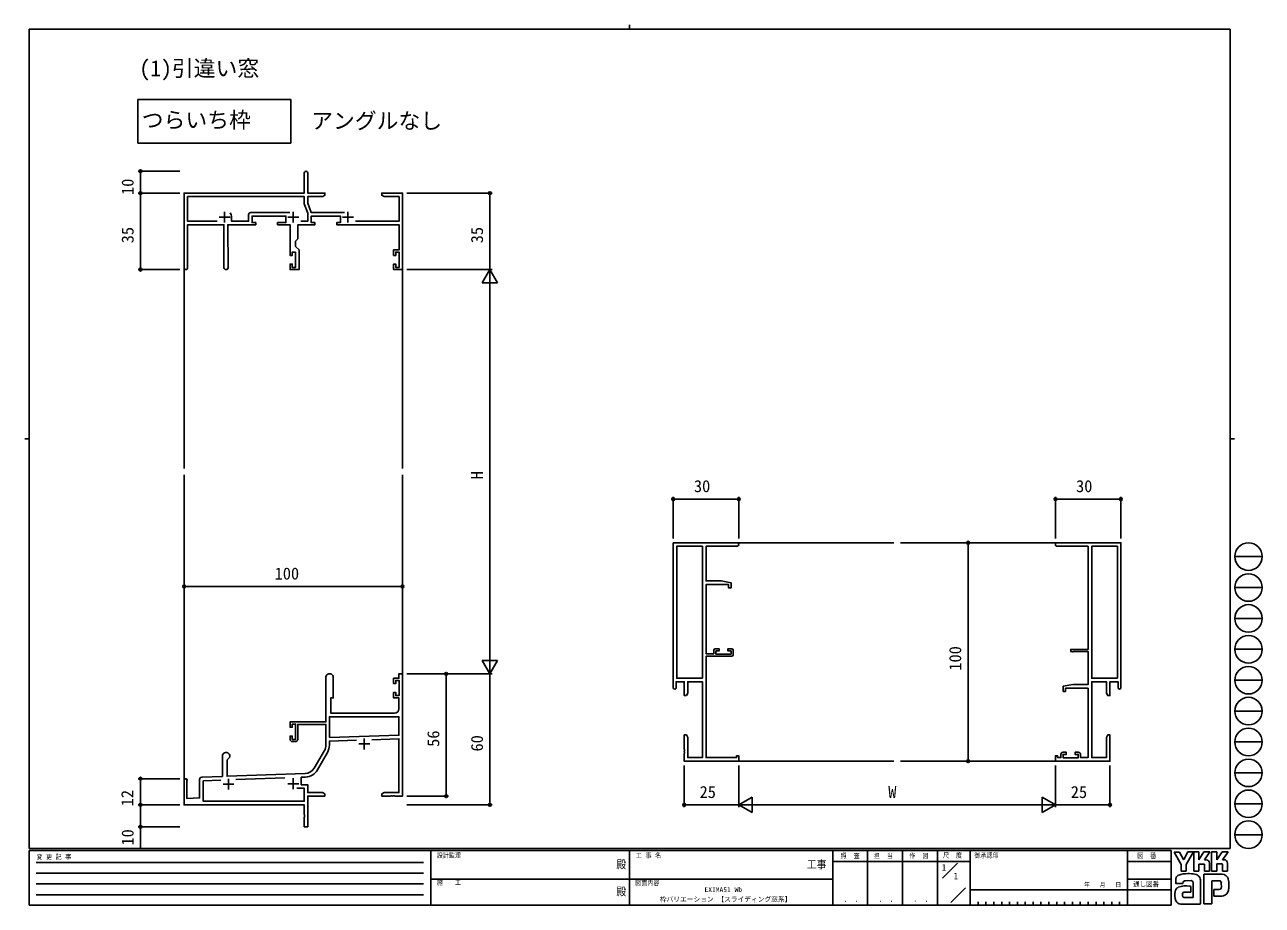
# Model space of a CAD drawing. Units: millimetres on the paper. Extents: x -283 to 283, y -202 to 202.
import ezdxf
from ezdxf.enums import TextEntityAlignment as Align

# ---------------------------------------------------------------- set-up
doc = ezdxf.new("R2010")
doc.units = ezdxf.units.MM
for name, color, linetype in [('0-1_USER1', 3, 'Continuous'), ('0-2_YKK_11', 7, 'Continuous'), ('0-3_YKK_12', 2, 'Continuous'), ('0-4_YKK_D', 6, 'Continuous'), ('0-5_YKK_ZWAK', 7, 'Continuous')]:
    doc.layers.add(name, color=color, linetype=linetype)
doc.styles.add('ＭＳ ゴシック', font='')
doc.styles.get('ＭＳ ゴシック').set_extended_font_data('MS Gothic')

msp = doc.modelspace()

# ---------------------------------------------------------------- linework, layer by layer
at = {"layer": '0-1_USER1'}
msp.add_lwpolyline([(-231.464, 167.321), (-161.464, 167.321), (-161.464, 147.321), (-231.464, 147.321)], close=True, dxfattribs=at)
at = {"layer": '0-2_YKK_11'}
for p, q in [((-194.302, 113.429), (-189.302, 113.429)), ((-191.802, 115.929), (-191.802, 110.929)), ((-179.802, 115.529), (-161.852, 115.529)), ((-162.802, 113.429), (-157.802, 113.429)), ((-160.302, 115.929), (-160.302, 110.929)), ((-137.802, 113.429), (-132.802, 113.429)), ((-135.302, 115.929), (-135.302, 110.929)), ((13.697, -35.571), (13.697, -101.921)), ((42.882, -35.571), (13.697, -35.571)), ((41.197, -86.571), (41.197, -85.071)), ((-160.802, -126.571), (-159.302, -126.571)), ((-130.302, -127.671), (-125.302, -127.671)), ((-127.802, -125.171), (-127.802, -130.171)), ((-146.072, -130.731), (-150.688, -138.725)), ((-149.276, -139.54), (-144.661, -131.546)), ((-192.502, -146.071), (-187.502, -146.071)), ((-190.002, -143.571), (-190.002, -148.571)), ((-164.181, -143.18), (-186.687, -143.965)), ((-162.802, -145.871), (-157.802, -145.871)), ((-160.302, -143.371), (-160.302, -148.371))]:
    msp.add_line(p, q, dxfattribs=at)
for points in [[(-210.302, 90.229), (-210.302, 124.429), (-155.302, 124.429), (-155.302, 133.629)], [(-153.702, 133.629), (-153.702, 124.429), (-145.802, 124.429), (-145.802, 123.429), (-146.842, 122.829), (-153.702, 122.829), (-153.702, 119.829), (-152.091, 115.529), (-136.852, 115.529)], [(-156.878, 111.529), (-153.702, 111.529), (-153.702, 115.269), (-155.302, 119.539), (-155.302, 122.829), (-208.702, 122.829), (-208.702, 111.529), (-195.227, 111.529)], [(-131.878, 111.529), (-111.902, 111.529), (-111.902, 122.829), (-118.763, 122.829), (-119.802, 123.429), (-119.802, 124.429), (-110.302, 124.429), (-110.302, 89.429), (-114.402, 89.429), (-114.402, 91.929), (-113.402, 91.929), (-113.402, 90.429), (-111.902, 90.429), (-111.902, 97.429), (-113.402, 97.429), (-113.402, 95.929), (-114.402, 95.929), (-114.402, 98.429), (-111.902, 98.429), (-111.902, 109.929), (-140.402, 109.929), (-140.402, 110.929), (-138.702, 110.929), (-138.702, 113.929), (-152.102, 113.929), (-152.102, 110.929), (-150.402, 110.929), (-150.402, 109.929), (-158.202, 109.929), (-158.202, 103.529), (-159.302, 102.429), (-159.302, 100.029), (-157.702, 98.429), (-157.702, 89.429), (-161.802, 89.429), (-161.802, 91.929), (-160.802, 91.929), (-160.802, 90.429), (-159.302, 90.429), (-159.302, 97.429)], [(-159.302, 97.429), (-160.802, 97.429), (-160.802, 95.929), (-161.802, 95.929), (-161.802, 109.929), (-167.502, 109.929), (-167.502, 110.929), (-163.702, 110.929), (-163.702, 113.929), (-179.202, 113.929), (-179.202, 110.929), (-177.502, 110.929), (-177.502, 109.929), (-190.352, 109.929), (-190.352, 100.075), (-190.252, 99.902), (-190.152, 99.729), (-190.152, 90.379)], [(-188.602, 113.429), (-188.602, 111.529), (-180.802, 111.529), (-180.802, 114.529)], [(-192.052, 90.379), (-192.052, 109.929), (-208.702, 109.929), (-208.702, 90.229)], [(32.197, -85.071), (32.197, -86.371), (28.697, -86.371), (28.697, -54.771), (38.997, -54.771), (38.997, -56.271), (40.197, -56.271), (40.197, -53.865), (35.697, -53.071), (28.697, -53.071), (28.697, -37.201), (42.882, -37.201)], [(218.697, -101.921), (218.697, -35.571), (189.512, -35.571)], [(189.512, -37.201), (203.697, -37.201), (203.697, -84.371), (195.697, -84.371), (195.697, -85.371), (196.66, -85.559), (196.938, -85.371), (203.697, -85.371), (203.697, -100.471), (196.697, -100.471), (192.197, -101.265), (192.197, -103.671), (193.397, -103.671), (193.397, -102.171), (203.697, -102.171), (203.697, -133.941), (200.197, -133.941), (200.197, -132.471)], [(40.197, -84.071), (38.697, -84.071), (38.697, -85.071), (40.197, -85.071), (40.197, -86.571), (33.197, -86.571), (33.197, -85.071), (34.697, -85.071), (34.697, -84.071), (33.197, -84.071)], [(14.997, -101.921), (14.997, -99.201), (18.697, -99.201), (18.697, -105.571), (19.697, -105.571), (20.327, -104.48), (20.327, -99.201), (27.067, -99.201), (27.067, -133.941), (20.327, -133.941), (20.327, -124.662), (19.697, -123.571), (18.697, -123.571), (18.697, -130.113), (18.817, -130.296), (18.817, -130.846), (18.697, -131.03), (18.697, -131.113), (18.817, -131.296), (18.817, -131.846), (18.697, -132.03), (18.697, -135.571), (43.697, -135.571), (43.697, -133.071), (42.697, -133.071), (42.697, -133.941), (28.697, -133.941), (28.697, -87.571), (40.197, -87.571)], [(-124.414, -125.726), (-111.932, -125.29), (-111.932, -149.941), (-118.711, -149.941), (-119.802, -150.571), (-119.802, -151.571), (-115.761, -151.571), (-115.577, -151.451), (-115.027, -151.451), (-114.844, -151.571), (-114.761, -151.571), (-114.577, -151.451), (-114.027, -151.451), (-113.844, -151.571), (-110.302, -151.571), (-110.302, -95.571), (-111.932, -95.571), (-111.932, -97.571), (-114.402, -97.571), (-114.402, -100.071), (-113.402, -100.071), (-113.402, -98.571), (-111.902, -98.571), (-111.902, -105.571), (-113.402, -105.571), (-113.402, -104.071), (-114.402, -104.071), (-114.402, -106.571), (-111.932, -106.571), (-111.932, -111.571)], [(-145.402, -97.271), (-145.402, -117.571), (-161.802, -117.571), (-161.802, -120.071), (-160.802, -120.071), (-160.802, -118.571), (-159.302, -118.571), (-159.302, -125.571), (-160.802, -125.571), (-160.802, -124.071), (-161.802, -124.071), (-161.802, -125.571)], [(-113.932, -113.571), (-143.202, -113.571), (-143.202, -106.571), (-142.002, -106.571), (-142.002, -97.271)], [(191.197, -132.471), (191.197, -133.941), (189.697, -133.941), (189.697, -133.071), (188.697, -133.071), (188.697, -135.571), (213.697, -135.571), (213.697, -132.029), (213.577, -131.846), (213.577, -131.296), (213.697, -131.113), (213.697, -131.029), (213.577, -130.846), (213.577, -130.296), (213.697, -130.113), (213.697, -123.571), (212.697, -123.571), (212.067, -124.662), (212.067, -133.941), (205.327, -133.941), (205.327, -99.201), (212.067, -99.201), (212.067, -104.48), (212.697, -105.571), (213.697, -105.571), (213.697, -99.201), (217.397, -99.201), (217.397, -101.921)], [(-158.302, -125.571), (-158.302, -118.771), (-145.402, -118.771), (-145.402, -128.231)], [(-143.772, -128.231), (-143.772, -126.402), (-131.318, -125.967)], [(-192.802, -133.271), (-192.802, -142.548), (-202.237, -142.877)], [(-154.843, -141.222), (-190.602, -142.471), (-190.602, -134.971), (-189.565, -133.933), (-189.493, -133.818)], [(199.197, -131.471), (197.697, -131.471), (197.697, -132.471), (199.197, -132.471), (199.197, -133.971), (192.197, -133.971), (192.197, -132.471), (193.697, -132.471), (193.697, -131.471), (192.197, -131.471)], [(-210.302, -144.271), (-210.302, -155.571), (-155.302, -155.571), (-155.302, -159.9), (-155.16, -160.092), (-155.16, -161.05), (-155.302, -161.242), (-155.302, -165.571), (-153.672, -165.571), (-153.672, -151.571), (-145.802, -151.571), (-145.802, -150.571), (-146.894, -149.941), (-153.672, -149.941), (-153.672, -146.341), (-156.672, -146.341), (-156.672, -142.917), (-154.786, -142.851)], [(-203.202, -143.877), (-203.202, -152.365), (-209.102, -152.571), (-209.102, -144.871), (-209.042, -144.691)], [(-193.457, -144.202), (-201.572, -144.485), (-201.572, -153.941), (-155.302, -153.941), (-155.302, -147.971), (-158.752, -147.971)]]:
    msp.add_lwpolyline(points, dxfattribs=at)
for points in [[(27.067, -97.571), (27.067, -37.201), (15.327, -37.201), (15.327, -97.571)], [(217.067, -97.571), (217.067, -37.201), (205.327, -37.201), (205.327, -97.571)], [(-143.772, -124.771), (-111.932, -123.659), (-111.932, -115.201), (-143.772, -115.201)]]:
    msp.add_lwpolyline(points, close=True, dxfattribs=at)
for centre, radius, start, end in [((-154.502, 133.629), 0.8, 359.99999, 180.00001), ((-191.802, 113.429), 3.2, 0.00001, 38.36652), ((-179.802, 114.529), 1, 90.00001, 179.99999), ((-209.502, 90.229), 0.8, 179.99999, 0.00001), ((-191.102, 90.379), 0.95, 179.99999, 0.00001), ((42.882, -36.386), 0.815, 269.99999, 90.00001), ((189.512, -36.386), 0.815, 89.99999, 270.00001), ((33.197, -85.071), 1, 90.00001, 179.99999), ((40.197, -85.071), 1, 0.00001, 89.99999), ((40.197, -86.571), 1, 270.00001, 359.99999), ((-143.702, -97.271), 1.7, 359.99999, 180.00001), ((14.347, -101.921), 0.65, 179.99999, 0.00001), ((218.047, -101.921), 0.65, 179.99999, 0.00001), ((-113.932, -111.571), 2, 270.00001, 359.99999), ((-160.802, -125.571), 1, 180.00001, 269.99999), ((-159.302, -125.571), 1, 270.00001, 359.99999), ((-150.402, -128.231), 5, 329.99999, 0.00001), ((-150.402, -128.231), 6.63, 329.99999, 360), ((-191.102, -133.271), 1.7, 341.24879, 180), ((192.197, -132.471), 1, 90.00001, 179.99999), ((199.197, -132.471), 1, 0.00001, 89.99999), ((-155.018, -136.225), 5, 271.99999, 330), ((-155.018, -136.225), 6.63, 272, 330), ((-209.602, -144.271), 0.7, 323.1301, 180.00001), ((-202.202, -143.877), 1, 91.99995, 179.99997)]:
    msp.add_arc(centre, radius, start, end, dxfattribs=at)
at = {"layer": '0-3_YKK_12'}
for p, q in [((-210.302, -1.571), (-210.302, 90.229)), ((-110.302, -1.571), (-110.302, 89.729)), ((-210.302, -144.271), (-210.302, -4.571)), ((-110.302, -95.871), (-110.302, -4.571)), ((42.882, -35.571), (114.697, -35.571)), ((117.697, -35.571), (189.512, -35.571)), ((43.397, -135.571), (114.697, -135.571)), ((117.697, -135.571), (188.997, -135.571))]:
    msp.add_line(p, q, dxfattribs=at)
at = {"layer": '0-4_YKK_D'}
for p, q in [((-212.302, 134.429), (-231.302, 134.429)), ((-230.302, 124.429), (-230.302, 134.429)), ((-212.302, 124.429), (-231.302, 124.429)), ((-212.302, 124.429), (-231.302, 124.429)), ((-230.302, 124.429), (-230.302, 89.429)), ((-108.302, 124.429), (-69.302, 124.429)), ((-70.302, 124.429), (-70.302, 89.429)), ((-212.302, 89.429), (-231.302, 89.429)), ((-108.302, 89.429), (-69.302, 89.429)), ((-108.302, 89.429), (-69.302, 89.429)), ((-70.302, 89.429), (-73.802, 83.367)), ((-70.302, 89.429), (-66.802, 83.367)), ((-70.302, 89.429), (-70.302, 77.304)), ((-73.802, 83.367), (-66.802, 83.367)), ((-70.302, -88.571), (-70.302, 82.429)), ((13.697, -33.571), (13.697, -14.571)), ((43.697, -15.571), (13.697, -15.571)), ((43.697, -33.571), (43.697, -14.571)), ((188.7, -33.571), (188.7, -14.571)), ((188.7, -15.571), (218.7, -15.571)), ((218.7, -33.571), (218.7, -14.571)), ((166.697, -35.571), (147.7, -35.571)), ((148.7, -135.571), (148.7, -35.571)), ((-210.303, -73.571), (-210.303, -54.571)), ((-210.303, -55.571), (-110.302, -55.571)), ((-110.302, -73.571), (-110.302, -54.571)), ((-70.302, -95.571), (-70.302, -83.447)), ((-70.302, -95.571), (-73.802, -89.509)), ((-66.802, -89.509), (-73.802, -89.509)), ((-70.302, -95.571), (-66.802, -89.509)), ((-108.302, -95.571), (-69.302, -95.571)), ((-108.302, -95.571), (-89.302, -95.571)), ((-108.302, -95.571), (-69.302, -95.571)), ((-90.302, -95.571), (-90.302, -151.571)), ((-70.302, -95.571), (-70.302, -155.571)), ((166.697, -135.571), (147.7, -135.571)), ((18.697, -137.571), (18.697, -156.571)), ((43.697, -137.571), (43.697, -156.571)), ((43.697, -137.571), (43.697, -156.571)), ((188.697, -137.571), (188.697, -156.571)), ((188.697, -137.571), (188.697, -156.571)), ((213.697, -137.571), (213.697, -156.571)), ((-212.302, -143.571), (-231.302, -143.571)), ((-230.302, -155.571), (-230.302, -143.571)), ((-108.302, -151.571), (-89.302, -151.571)), ((43.697, -155.571), (49.759, -152.071)), ((49.759, -159.071), (49.759, -152.071)), ((188.697, -155.571), (182.635, -152.071)), ((182.635, -152.071), (182.635, -159.071)), ((-212.302, -155.571), (-231.302, -155.571)), ((-212.302, -155.571), (-231.302, -155.571)), ((-108.302, -155.571), (-69.302, -155.571)), ((43.697, -155.571), (18.697, -155.571)), ((43.697, -155.571), (49.759, -159.071)), ((43.697, -155.571), (55.821, -155.571)), ((181.697, -155.571), (50.697, -155.571)), ((188.697, -155.571), (176.572, -155.571)), ((188.697, -155.571), (182.635, -159.071)), ((213.697, -155.571), (188.697, -155.571)), ((-212.302, -165.571), (-231.302, -165.571))]:
    msp.add_line(p, q, dxfattribs=at)
msp.add_lwpolyline([(-230.302, -155.571), (-230.302, -165.571), (-230.302, -175.5)], dxfattribs=at)
for centre in [(-230.302, 134.429), (-230.302, 124.429), (-230.302, 124.429), (-70.302, 124.429), (-230.302, 89.429), (13.697, -15.571), (43.697, -15.571), (188.7, -15.571), (218.7, -15.571), (148.7, -35.571), (-210.303, -55.571), (-110.302, -55.571), (-90.302, -95.571), (148.7, -135.571), (-230.302, -143.571), (-90.302, -151.571), (-230.302, -155.571), (-230.302, -155.571), (-70.302, -155.571), (18.697, -155.571), (213.697, -155.571), (-230.302, -165.571)]:
    msp.add_circle(centre, 0.637, dxfattribs=at)
at = {"layer": '0-5_YKK_ZWAK'}
for p, q in [((268.7, 199.5), (-281.3, 199.5)), ((-281.3, -175.5), (-281.3, 199.5)), ((-6.29, 201.5), (-6.29, 199.5)), ((268.7, 199.5), (268.7, -175.5)), ((-283.3, 12), (-281.3, 12)), ((268.7, 12), (270.7, 12)), ((270.826, -41.94), (283.426, -41.94)), ((270.826, -56.08), (283.426, -56.08)), ((270.826, -70.22), (283.426, -70.22)), ((270.826, -84.36), (283.426, -84.36)), ((270.826, -98.5), (283.426, -98.5)), ((270.826, -112.64), (283.426, -112.64)), ((270.826, -126.78), (283.426, -126.78)), ((270.826, -140.92), (283.426, -140.92)), ((270.826, -155.06), (283.426, -155.06)), ((270.826, -169.2), (283.426, -169.2)), ((268.7, -175.5), (-281.3, -175.5)), ((241.7, -176.5), (-281.3, -176.5)), ((-281.3, -201.5), (-281.3, -176.5)), ((-97.3, -176.5), (-97.3, -201.5)), ((-6.3, -176.5), (-6.3, -201.5)), ((86.7, -176.5), (86.7, -201.5)), ((102.7, -176.5), (102.7, -201.5)), ((118.7, -176.5), (118.7, -201.5)), ((134.7, -176.5), (134.7, -201.5)), ((149.7, -176.5), (149.7, -201.5)), ((221.7, -176.5), (221.7, -201.5)), ((241.7, -176.5), (241.7, -201.5)), ((246.294, -182.785), (243.012, -177.147)), ((243.012, -177.147), (245.522, -177.147)), ((245.522, -177.147), (247.317, -180.506)), ((247.317, -180.506), (247.472, -180.622)), ((249.297, -177.07), (247.472, -180.622)), ((251.887, -177.07), (248.65, -182.804)), ((249.297, -177.07), (251.887, -177.07)), ((252.028, -185.951), (252.028, -177.089)), ((252.028, -177.089), (254.326, -177.089)), ((254.326, -180.731), (256.739, -177.051)), ((254.326, -177.089), (254.326, -180.731)), ((256.739, -177.051), (259.471, -177.051)), ((259.471, -177.051), (256.943, -180.719)), ((257.685, -180.719), (256.943, -180.719)), ((260.253, -185.874), (260.253, -177.012)), ((260.253, -177.012), (262.589, -177.012)), ((262.589, -180.72), (265.041, -177.012)), ((262.589, -177.012), (262.589, -180.72)), ((265.041, -177.012), (267.744, -177.012)), ((267.474, -177.475), (265.244, -180.661)), ((265.986, -180.661), (265.244, -180.661)), ((267.744, -177.012), (267.474, -177.475)), ((-278.015, -181.866), (-100.735, -181.866)), ((-278.015, -186.815), (-100.735, -186.815)), ((135.403, -181.499), (86.7, -181.499)), ((135.403, -181.499), (149.7, -181.499)), ((136.964, -189.169), (143.888, -182.245)), ((221.7, -181.5), (241.7, -181.5)), ((246.294, -185.97), (246.294, -182.785)), ((248.65, -185.97), (246.294, -185.97)), ((248.65, -182.804), (248.65, -185.97)), ((254.403, -185.951), (252.028, -185.951)), ((256.681, -182.63), (254.403, -182.63)), ((254.403, -182.63), (254.403, -185.951)), ((256.99, -182.746), (256.681, -182.63)), ((256.99, -185.893), (256.99, -182.746)), ((259.23, -185.893), (256.99, -185.893)), ((259.23, -182.263), (259.23, -185.893)), ((262.686, -185.874), (260.253, -185.874)), ((265.273, -185.854), (265.273, -182.727)), ((265.273, -185.818), (265.309, -185.854)), ((267.532, -185.854), (265.273, -185.854)), ((267.532, -182.263), (267.532, -185.854)), ((-278.015, -191.764), (-100.735, -191.764)), ((-97.3, -189.499), (-5.3, -189.499)), ((-5.3, -189.499), (86.7, -189.499)), ((221.7, -189.499), (241.7, -189.499)), ((250.947, -190.218), (248.306, -190.268)), ((251.719, -197.979), (251.719, -191.029)), ((255.214, -190.488), (255.214, -200.914)), ((256.72, -187.283), (256.72, -200.933)), ((265.002, -187.283), (256.72, -187.283)), ((260.311, -200.933), (260.311, -190.256)), ((260.311, -190.256), (263.632, -190.256)), ((264.681, -191.326), (264.694, -193.208)), ((-278.015, -196.713), (-100.735, -196.713)), ((140.752, -200.318), (147.554, -193.515)), ((149.7, -194.5), (221.7, -194.5)), ((241.7, -194.5), (221.7, -194.5)), ((247.704, -197.979), (251.719, -197.979)), ((250.754, -195.45), (247.901, -195.453)), ((250.252, -192.766), (250.754, -192.882)), ((250.754, -192.882), (250.754, -195.45)), ((251.41, -197.979), (251.661, -197.979)), ((251.719, -197.978), (251.72, -197.979)), ((263.709, -194.349), (261.18, -194.349)), ((261.18, -194.349), (261.18, -197.303)), ((261.18, -197.303), (264.983, -197.303)), ((264.983, -197.303), (265.755, -197.13)), ((-281.3, -201.5), (241.7, -201.5)), ((153.3, -200), (153.3, -201.5)), ((156.9, -200), (156.9, -201.5)), ((160.5, -200), (160.5, -201.5)), ((164.1, -200), (164.1, -201.5)), ((167.7, -200), (167.7, -201.5)), ((171.3, -200), (171.3, -201.5)), ((174.9, -200), (174.9, -201.5)), ((178.5, -200), (178.5, -201.5)), ((182.1, -200), (182.1, -201.5)), ((185.7, -200), (185.7, -201.5)), ((189.3, -200), (189.3, -201.5)), ((192.9, -200), (192.9, -201.5)), ((196.5, -200), (196.5, -201.5)), ((200.1, -200), (200.1, -201.5)), ((203.7, -200), (203.7, -201.5)), ((207.3, -200), (207.3, -201.5)), ((210.9, -200), (210.9, -201.5)), ((214.5, -200), (214.5, -201.5)), ((218.1, -200), (218.1, -201.5)), ((247.105, -200.972), (246.043, -200.972)), ((254.982, -200.952), (247.105, -200.972)), ((255.214, -200.914), (254.982, -200.952)), ((256.72, -200.933), (259.751, -200.933)), ((259.751, -200.933), (260.311, -200.933))]:
    msp.add_line(p, q, dxfattribs=at)
for points in [[(265.273, -182.727), (264.964, -182.611), (262.686, -182.611), (262.686, -185.874)], [(247.105, -191.55), (243.784, -191.55), (243.784, -190.172)]]:
    msp.add_lwpolyline(points, dxfattribs=at)
for centre in [(277.126, -41.94), (277.126, -56.08), (277.126, -70.22), (277.126, -84.36), (277.126, -98.5), (277.126, -112.64), (277.126, -126.78), (277.126, -140.92), (277.126, -155.06), (277.126, -169.2)]:
    msp.add_circle(centre, 6.3, dxfattribs=at)
for centre, radius, start, end in [((257.685, -182.263), 1.545, 0.00166, 89.99604), ((265.986, -182.206), 1.545, 0.00166, 89.99604), ((249.359, -199.644), 12.629, 89.89165, 109.30848), ((249.73, -201.831), 14.82, 78.7801, 91.46938), ((247.385, -190.19), 3.598, 158.41083, 179.71775), ((245.705, -189.397), 1.746, 109.02127, 161.51264), ((248.5, -202.11), 9.506, 79.38098, 112.05825), ((248.611, -191.505), 1.507, 138.46382, 181.71359), ((248.211, -191.479), 1.215, 85.50551, 126.78038), ((250.597, -191.324), 1.161, 14.7552, 72.44995), ((252.079, -190.426), 3.178, 40.66422, 80.31694), ((251.921, -190.418), 3.294, 358.78059, 38.76563), ((263.746, -191.128), 0.878, 16.43123, 96.91661), ((262.079, -191.648), 2.624, 4.93423, 17.03552), ((264.894, -190.386), 3.101, 14.44572, 87.08746), ((253.247, -192.348), 14.9, 350.99027, 10.67625), ((251.306, -196.782), 7.916, 168.76372, 199.80079), ((246.291, -195.734), 2.792, 121.82711, 169.08475), ((248.544, -196.734), 1.692, 171.08203, 216.71923), ((247.907, -196.485), 1.032, 90.33953, 178.03639), ((247.879, -196.904), 1.09, 230.9728, 260.75491), ((263.71, -193.417), 0.933, 269.95468, 342.90145), ((262.064, -192.958), 2.64, 343.6902, 354.75362), ((264.939, -194.175), 3.065, 285.44291, 349.90448), ((246.3, -198.245), 2.731, 207.31435, 263.59464)]:
    msp.add_arc(centre, radius, start, end, dxfattribs=at)

# ---------------------------------------------------------------- texts
at = {"layer": '0-1_USER1', "style": 'ＭＳ ゴシック'}
for s, height, p in [('(1)引違い窓', 7.331, (-230.875, 175.722)), ('つらいち枠', 7.331, (-229.731, 152.093)), ('アングルなし', 7.331, (-152.146, 151.696)), ('1', 2.933, (136.7, -186.5)), ('1', 2.933, (142.081, -190.5)), ('枠バリエーション 【スライディング窓系】', 2.199, (7.555, -200.518)), ('EXIMA51 Wb', 2.199, (27.998, -196.107))]:
    msp.add_text(s, height=height, dxfattribs=at).set_placement(p, align=Align.BOTTOM_LEFT)
at = {"layer": '0-4_YKK_D', "style": 'ＭＳ ゴシック'}
for s, p in [('10', (-231.802, 123.591)), ('35', (-231.802, 101.474)), ('35', (-71.802, 101.474)), ('H', (-71.802, -6.565)), ('100', (147.2, -94.137)), ('56', (-91.802, -129.004)), ('60', (-71.802, -131.132)), ('12', (-231.963, -156.216)), ('10', (-231.802, -174.184))]:
    msp.add_text(s, height=5.499, rotation=90, dxfattribs=at).set_placement(p, align=Align.BOTTOM_LEFT)
for s, p in [('30', (23.157, -14.071)), ('30', (198.16, -14.071)), ('100', (-168.868, -54.071)), ('25', (25.742, -154.071)), ('W', (112.149, -154.071)), ('25', (195.742, -154.071))]:
    msp.add_text(s, height=5.499, dxfattribs=at).set_placement(p, align=Align.BOTTOM_LEFT)
at = {"layer": '0-5_YKK_ZWAK', "style": 'ＭＳ ゴシック', "width": 0.9}
for s, height, p in [('変 更 記 事', 2.199, (-277.933, -181.105)), ('設計監理', 2.199, (-94.608, -180.452)), ('殿', 3.666, (-12.358, -185.754)), ('工 事 名', 2.199, (-3.434, -180.452)), ('工事', 3.666, (74.865, -185.754)), ('照  査', 2.199, (90.264, -180.629)), ('担  当', 2.199, (105.525, -180.629)), ('作  図', 2.199, (121.786, -180.616)), ('尺  度', 2.199, (137.209, -180.455)), ('御承認印', 2.199, (151.605, -180.452)), ('図\u3000番', 2.346, (226.127, -180.687)), ('施\u3000\u3000工', 2.199, (-94.608, -192.824)), ('図面内容', 2.199, (-3.716, -193.034)), ('年   月   日', 2.073, (201.826, -193.764)), ('通し図番', 2.346, (224.328, -193.703)), ('殿', 3.666, (-12.358, -198.127)), (' ． ．', 2.566, (89.882, -200.747)), (' ． ．', 2.566, (105.882, -200.747)), (' ． ．', 2.566, (121.882, -200.747))]:
    msp.add_text(s, height=height, dxfattribs=at).set_placement(p, align=Align.BOTTOM_LEFT)

doc.saveas('drawing.dxf')
